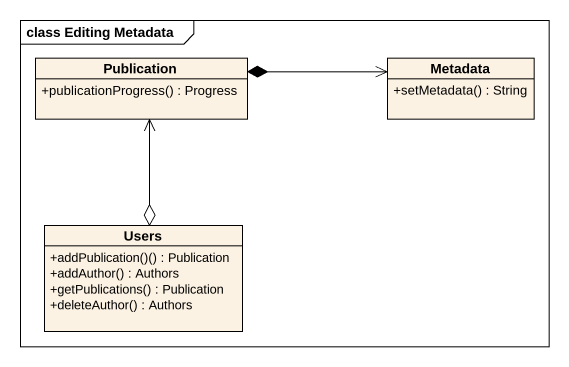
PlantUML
@startuml
mainframe class Editing Metadata
hide circle
hide empty members
skinparam classAttributeIconSize 0
class Publication {
  +publicationProgress() : Progress
}
class Metadata {
  +setMetadata() : String
}
class Users {
  +addPublication()() : Publication
  +addAuthor() : Authors
  +getPublications() : Publication
  +deleteAuthor() : Authors
}
Publication *-right-> Metadata
Users o-up-> Publication
@enduml
